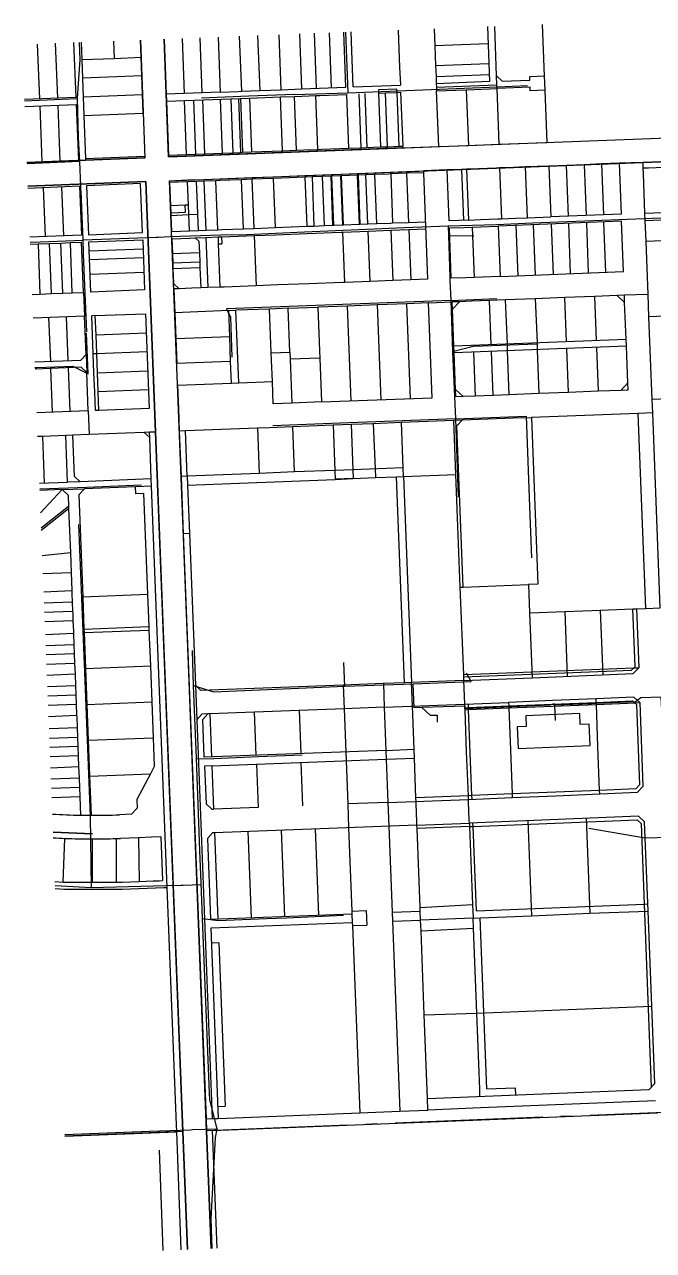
# Model space of a CAD drawing. Extents: x 686362 to 705426, y 5834844 to 5858570.
# Drawn here: x 686520 to 687052, y 5834844 to 5835883 of the extents above; entities that cross this region are included whole.
import ezdxf

# ---------------------------------------------------------------- set-up
doc = ezdxf.new("R2010")
doc.units = 0
doc.header["$LTSCALE"] = 5
doc.linetypes.add('foc-QUARTERLINE', pattern=[33, 25, -3, 2, -3])
for name, color, linetype in [('AS-POWER', 104, 'foc-POWER'), ('F-RW', 190, 'Continuous'), ('L-QSEC', 8, 'foc-QUARTERLINE'), ('L-SEC', 7, 'Continuous'), ('L-TITLEDB', 4, 'Continuous')]:
    doc.layers.add(name, color=color, linetype=linetype)
doc.styles.add('foc-LtypeFont', font='ARIALN.TTF', dxfattribs={"height": 7.35})
doc.linetypes.add('foc-POWER', pattern='A,6,-1,["P",foc-LtypeFont,S=0.2,R=0,X=-0.625,Y=-0.75],-1.24,4', length=12.24)

msp = doc.modelspace()

# ---------------------------------------------------------------- linework, layer by layer
at = {"layer": 'AS-POWER', "flags": 128}
for points in [[(686791.573, 5835876.982), (686793.532, 5835825.646)], [(686564.516, 5835821.092), (686566.738, 5835853.719), (686566.19, 5835868.27)], [(686920.392, 5835830.558), (686945.715, 5835831.779)], [(686532.346, 5835819.186), (686564.492, 5835820.728)], [(686565.424, 5835787.596), (686564.516, 5835821.092)], [(686709.607, 5835822.541), (686669.413, 5835821.033)], [(686748.37, 5835823.995), (686709.607, 5835822.541)], [(686748.37, 5835823.995), (686793.397, 5835825.64)], [(686793.397, 5835825.64), (686835.722, 5835827.271)], [(686835.722, 5835827.271), (686920.392, 5835830.558)], [(686519.619, 5835818.607), (686532.346, 5835819.186)], [(686566.464, 5835767.145), (686565.424, 5835787.596)], [(686566.464, 5835767.145), (686521.688, 5835765.375)], [(686567.256, 5835746.471), (686566.464, 5835767.145)], [(686569.255, 5835700.673), (686567.43, 5835742.024), (686567.404, 5835742.626), (686567.256, 5835746.471)], [(686994.372, 5835716.574), (686979.294, 5835716)], [(687044.836, 5835718.711), (686994.372, 5835716.574)], [(687079.34, 5835719.946), (687044.836, 5835718.711)], [(686732.07, 5835706.306), (686708.051, 5835705.234)], [(686756.866, 5835707.443), (686732.07, 5835706.306)], [(686809.361, 5835709.641), (686756.866, 5835707.443)], [(686841.389, 5835711.009), (686809.361, 5835709.641)], [(686878.529, 5835712.376), (686841.389, 5835711.009)], [(686919.486, 5835713.701), (686878.529, 5835712.376)], [(686878.529, 5835712.376), (686878.722, 5835704.638)], [(686949.843, 5835714.879), (686919.486, 5835713.701)], [(686979.294, 5835716), (686949.843, 5835714.879)], [(686532.805, 5835698.895), (686524.285, 5835698.577)], [(686569.268, 5835700.381), (686532.805, 5835698.895)], [(686615.649, 5835702.31), (686569.255, 5835700.673)], [(686569.6, 5835688.431), (686569.525, 5835690.394), (686569.268, 5835700.381)], [(686685.962, 5835704.776), (686643.09, 5835703.296), (686632.857, 5835702.928), (686631.133, 5835702.866), (686615.649, 5835702.31)], [(686708.051, 5835705.234), (686685.962, 5835704.776)], [(686878.722, 5835704.638), (686879.838, 5835669.389), (686879.994, 5835666.399)], [(686878.722, 5835704.638), (686900.178, 5835704.258)], [(686570.936, 5835655.234), (686569.848, 5835682.009), (686569.6, 5835688.431)], [(686879.994, 5835666.399), (686880.864, 5835649.73)], [(686572.255, 5835622.783), (686570.936, 5835655.234)], [(686766.332, 5835645.078), (686690.813, 5835642.281), (686694.008, 5835635.359), (686695.345, 5835601.247)], [(686842.004, 5835647.881), (686766.332, 5835645.078)], [(686880.801, 5835649.521), (686842.004, 5835647.881)], [(686880.801, 5835649.521), (686919.803, 5835651.026)], [(686880.801, 5835649.521), (686882.266, 5835605.903)], [(686530.008, 5835592.651), (686560.356, 5835593.851), (686573.504, 5835587.146), (686572.152, 5835621.62)], [(686899.858, 5835610.746), (686953.759, 5835612.801)], [(686882.257, 5835606.126), (686899.643, 5835610.738), (686899.858, 5835610.746)], [(686882.266, 5835605.903), (686884.709, 5835549.214)], [(686528.404, 5835592.588), (686530.008, 5835592.651)], [(686884.716, 5835549.058), (686944.68, 5835551.289), (686947.461, 5835474.685)], [(686779.76, 5835545.1), (686729.995, 5835543.3)], [(686884.716, 5835549.058), (686779.76, 5835545.1)], [(686884.709, 5835549.214), (686887.036, 5835482.928)], [(686532.401, 5835489.737), (686572.312, 5835491.265)], [(686572.312, 5835491.265), (686618.61, 5835493.017)], [(686947.461, 5835474.685), (686949.156, 5835431.23)], [(686565.315, 5835459.548), (686569.98, 5835341.451)], [(686662.716, 5835322.983), (686661.8, 5835352.607)], [(686790.933, 5835322.393), (686790.199, 5835342.397)], [(686569.98, 5835341.451), (686575.09, 5835212.095)], [(686898.014, 5835326.288), (686894.121, 5835333.468)], [(686662.716, 5835322.983), (686679.77, 5835317.761), (686790.933, 5835322.393)], [(686665.282, 5835261.3), (686662.716, 5835322.983)], [(686790.957, 5835322.466), (686848.744, 5835324.436)], [(686848.744, 5835324.436), (686898.014, 5835326.288)], [(686856.174, 5835304.326), (686849.695, 5835304.177), (686848.744, 5835324.436)], [(687061.621, 5835290.521), (687060.079, 5835292.431), (687058.92, 5835313.142), (687041.805, 5835312.457), (687037.365, 5835309.098), (687004.001, 5835307.792)], [(686966.868, 5835307.207), (686964.967, 5835306.258), (686893.108, 5835303.282), (686893.035, 5835305.611), (686856.174, 5835304.326)], [(686856.174, 5835304.326), (686863.322, 5835297.796), (686869.14, 5835297.946), (686869.31, 5835291.83)], [(687004.001, 5835307.792), (687002.456, 5835307.683), (686968.696, 5835306.406), (686966.868, 5835307.207)], [(686966.868, 5835307.207), (686968.791, 5835307.75)], [(687004.001, 5835307.792), (687000.093, 5835307.542), (686968.679, 5835306.31), (686969.165, 5835293.305)], [(686669.233, 5835155.805), (686668.152, 5835183.144), (686665.282, 5835261.3)], [(686665.306, 5835260.743), (686679.946, 5835261.163)], [(686679.946, 5835261.163), (686717.72, 5835262.728)], [(686717.72, 5835262.728), (686754.763, 5835264.082)], [(686575.09, 5835212.095), (686575.1, 5835211.86), (686575.986, 5835151.568)], [(686543.716, 5835198.616), (686577.111, 5835197.108)], [(686577.111, 5835197.108), (686543.716, 5835198.616)], [(687065.762, 5835194.212), (687045.354, 5835193.555), (686997.761, 5835201.791)], [(686670.439, 5835125.556), (686669.233, 5835155.805)], [(686575.986, 5835151.568), (686545.486, 5835153.084)], [(686669.305, 5835154.005), (686653.917, 5835153.53), (686652.193, 5835153.477), (686639.304, 5835153.081), (686575.986, 5835151.568)], [(686670.439, 5835125.556), (686683.6, 5835123.846)], [(686676.381, 5834977.397), (686670.439, 5835125.556)], [(686683.6, 5835123.846), (686724.463, 5835125.5)], [(686724.463, 5835125.5), (686741.633, 5835125.994), (686789.907, 5835128.173)], [(686682.812, 5834947.243), (686676.615, 5834971.581), (686676.381, 5834977.397)], [(686553.677, 5834942.329), (686625.511, 5834944.998)], [(686625.511, 5834944.998), (686660.132, 5834946.354), (686661.856, 5834946.42), (686682.812, 5834947.243)], [(686677.825, 5834870.828), (686681.24, 5834939.791), (686682.812, 5834947.243)], [(686678.683, 5834845.632), (686677.825, 5834870.828)]]:
    msp.add_lwpolyline(points, dxfattribs=at)
at = {"layer": 'F-RW', "flags": 128}
for points in [[(686683.731, 5835697.34), (686686.728, 5835697.458)], [(686686.495, 5835703.443), (686686.728, 5835697.458)], [(687045.971, 5835388.355), (687039.612, 5835553.618)], [(686841.393, 5835325.361), (686834.625, 5835500.015)], [(686840.621, 5835500.247), (686847.389, 5835325.592)], [(687036.914, 5835339.219), (687035.049, 5835387.898)], [(686569.886, 5835370.856), (686625.139, 5835373)], [(686891.655, 5835332.317), (687035.736, 5835337.949)], [(686891.733, 5835330.312), (687033.813, 5835335.9)], [(687033.813, 5835335.9), (687035.736, 5835337.949)], [(687035.736, 5835337.949), (687036.914, 5835339.219)], [(687035.736, 5835337.949), (687039.961, 5835338.109)], [(686892.738, 5835304.197), (686895.736, 5835304.311)], [(686895.814, 5835302.319), (686892.817, 5835302.2)], [(686895.736, 5835304.311), (686895.62, 5835307.317)], [(686895.736, 5835304.311), (686929.841, 5835305.699)], [(686895.814, 5835302.319), (686895.736, 5835304.311)], [(686929.916, 5835303.696), (686895.814, 5835302.319)], [(686898.617, 5835229.597), (686895.814, 5835302.319)], [(686929.841, 5835305.699), (687003.988, 5835308.717)], [(687004.066, 5835306.691), (686929.916, 5835303.696)], [(687003.988, 5835308.717), (687034.794, 5835309.971)], [(687036.873, 5835308.016), (687004.066, 5835306.691)], [(687034.794, 5835309.971), (687036.873, 5835308.016)], [(687041.114, 5835308.198), (687036.873, 5835308.016)], [(687036.873, 5835308.016), (687038.165, 5835306.836)], [(687038.165, 5835306.836), (687040.723, 5835238.738)], [(686825.798, 5835268.016), (686849.568, 5835268.925)], [(686826.104, 5835260.414), (686849.876, 5835261.325)], [(687040.723, 5835238.738), (687037.605, 5835235.369)], [(686895.621, 5835229.467), (686851.176, 5835227.767)], [(686898.617, 5835229.597), (686895.621, 5835229.467)], [(686932.664, 5835231.01), (686898.617, 5835229.597)], [(686898.731, 5835226.594), (686898.617, 5835229.597)], [(687006.784, 5835234.089), (686932.664, 5835231.01)], [(687037.605, 5835235.369), (687006.784, 5835234.089)], [(686899.625, 5835203.48), (687038.638, 5835209.226)], [(687038.638, 5835209.226), (687041.996, 5835206.126)], [(686896.63, 5835203.356), (686852.174, 5835201.659)], [(686896.63, 5835203.356), (686899.625, 5835203.48)], [(686899.625, 5835203.48), (686899.508, 5835206.504)], [(686902.393, 5835131.863), (686899.625, 5835203.48)], [(687041.996, 5835206.126), (687044.63, 5835137.673)], [(686854.758, 5835134.869), (686899.185, 5835137.246)], [(686902.393, 5835131.863), (687044.63, 5835137.673)], [(687044.63, 5835137.673), (687047.629, 5835137.791)], [(687044.63, 5835137.673), (687050.631, 5834982.552)], [(686831.113, 5835130.755), (686854.882, 5835131.661)], [(686899.957, 5835117.261), (686899.63, 5835125.746)], [(686911.225, 5834980.977), (686905.622, 5835125.993)], [(686831.408, 5835123.139), (686855.177, 5835124.047)], [(686855.532, 5835114.884), (686899.957, 5835117.261)], [(686902.739, 5835045.288), (686899.957, 5835117.261)], [(686905.234, 5834980.737), (686902.739, 5835045.288)], [(686905.466, 5834974.743), (686905.234, 5834980.737)], [(686911.225, 5834980.977), (686935.197, 5834981.918)], [(686935.197, 5834981.918), (686935.434, 5834975.923)]]:
    msp.add_lwpolyline(points, dxfattribs=at)
at = {"layer": 'L-QSEC', "flags": 128}
for points in [[(688277.567, 5835009.431), (686673.758, 5834945.514)], [(686653.66, 5834944.71), (686553.728, 5834941.008)]]:
    msp.add_lwpolyline(points, dxfattribs=at)
at = {"layer": 'L-SEC', "flags": 128}
for points in [[(686617.775, 5835870.264), (686621.573, 5835770.334)], [(686641.672, 5835771.111), (686637.874, 5835871.041)], [(686641.672, 5835771.111), (687042.598, 5835786.607), (687042.598, 5835786.607), (687443.526, 5835802.102)], [(686642.436, 5835751.011), (687043.373, 5835766.507), (687444.309, 5835782.003)], [(686621.573, 5835770.334), (686521.648, 5835766.425)], [(686522.429, 5835746.326), (686622.336, 5835750.234)], [(686622.336, 5835750.234), (686637.999, 5835347.472), (686653.66, 5834944.71)], [(686673.758, 5834945.514), (686658.097, 5835348.263), (686642.436, 5835751.011)], [(686653.66, 5834944.71), (686657.528, 5834844.786)], [(686677.626, 5834845.59), (686673.758, 5834945.514)]]:
    msp.add_lwpolyline(points, dxfattribs=at)
at = {"layer": 'L-TITLEDB', "flags": 128}
for points in [[(686958.169, 5835883.421), (686959.835, 5835839.831)], [(686683.558, 5835872.807), (686685.33, 5835826.162)], [(686703.606, 5835826.87), (686701.839, 5835873.513)], [(686717.072, 5835874.102), (686718.836, 5835827.458)], [(686737.113, 5835828.165), (686735.352, 5835874.809)], [(686752.606, 5835875.475), (686754.376, 5835828.832)], [(686754.376, 5835828.832), (686791.931, 5835830.284), (686790.158, 5835876.927)], [(686766.955, 5835829.319), (686765.184, 5835875.962)], [(686777.671, 5835876.444), (686779.445, 5835829.802)], [(686796.865, 5835860.969), (686796.25, 5835877.162)], [(686836.194, 5835878.706), (686836.819, 5835862.513)], [(686866.648, 5835879.883), (686867.214, 5835865.212)], [(686911.889, 5835881.632), (686913.669, 5835834.993), (686868.448, 5835833.243)], [(686919.586, 5835839.796), (686917.98, 5835881.868)], [(686519.564, 5835820.043), (686563.214, 5835821.748), (686561.452, 5835868.087)], [(686530.399, 5835866.887), (686532.164, 5835820.537)], [(686547.688, 5835821.143), (686545.925, 5835867.487)], [(686567.541, 5835868.322), (686568.1, 5835853.659)], [(686595.007, 5835869.384), (686595.597, 5835854.731)], [(686618.331, 5835855.617), (686617.773, 5835870.264)], [(686637.874, 5835871.041), (686639.645, 5835824.397)], [(686653.102, 5835871.629), (686654.875, 5835824.985)], [(686670.104, 5835825.574), (686668.33, 5835872.218)], [(686836.819, 5835862.513), (686837.407, 5835847.289)], [(686912.45, 5835866.968), (686867.214, 5835865.212)], [(686867.214, 5835865.212), (686867.861, 5835848.467)], [(686568.1, 5835853.659), (686595.597, 5835854.731)], [(686568.1, 5835853.659), (686569.91, 5835806.058)], [(686595.597, 5835854.731), (686618.331, 5835855.617)], [(686618.932, 5835839.782), (686618.331, 5835855.617)], [(686797.444, 5835845.744), (686796.865, 5835860.969)], [(686798.021, 5835830.519), (686797.444, 5835845.744)], [(686837.407, 5835847.289), (686837.994, 5835832.065)], [(686913.088, 5835850.219), (686867.861, 5835848.467)], [(686867.861, 5835848.467), (686868.213, 5835839.332)], [(686618.932, 5835839.782), (686568.702, 5835837.823)], [(686619.534, 5835823.947), (686618.932, 5835839.782)], [(686798.021, 5835830.519), (686837.994, 5835832.065)], [(686868.213, 5835839.332), (686913.437, 5835841.083)], [(686868.213, 5835839.332), (686868.448, 5835833.243)], [(686868.448, 5835833.243), (686868.565, 5835830.196)], [(686868.565, 5835830.196), (686919.876, 5835832.183)], [(686919.586, 5835839.796), (686924.328, 5835835.406), (686947.771, 5835836.314), (686947.654, 5835839.359), (686959.835, 5835839.831)], [(686919.876, 5835832.183), (686919.586, 5835839.796)], [(686919.993, 5835829.138), (686919.876, 5835832.183)], [(686959.835, 5835839.831), (686960.301, 5835827.648)], [(686569.304, 5835821.986), (686619.534, 5835823.947)], [(686620.139, 5835808.02), (686619.534, 5835823.947)], [(686685.33, 5835826.162), (686639.645, 5835824.397)], [(686639.645, 5835824.397), (686639.877, 5835818.305)], [(686639.877, 5835818.305), (686710.123, 5835821.022)], [(686685.33, 5835826.162), (686700.56, 5835826.752)], [(686700.56, 5835826.752), (686703.606, 5835826.87)], [(686700.788, 5835820.66), (686702.522, 5835774.988)], [(686702.511, 5835820.727), (686704.245, 5835775.055)], [(686703.606, 5835826.87), (686718.836, 5835827.458)], [(686710.123, 5835821.022), (686736.41, 5835822.037)], [(686710.123, 5835821.022), (686711.868, 5835775.349)], [(686718.836, 5835827.458), (686737.113, 5835828.165)], [(686736.41, 5835822.037), (686748.19, 5835822.492)], [(686738.159, 5835776.366), (686736.41, 5835822.037)], [(686737.113, 5835828.165), (686754.376, 5835828.832)], [(686748.19, 5835822.492), (686754.6, 5835822.739)], [(686749.937, 5835776.821), (686748.19, 5835822.492)], [(686754.6, 5835822.739), (686766.456, 5835823.2)], [(686766.456, 5835823.2), (686769.828, 5835823.329)], [(686768.197, 5835777.526), (686766.456, 5835823.2)], [(686769.828, 5835823.329), (686792.67, 5835824.213)], [(686794.4, 5835778.536), (686792.67, 5835824.213)], [(686802.721, 5835824.601), (686804.458, 5835778.929)], [(686807.898, 5835824.801), (686809.636, 5835779.131)], [(686819.687, 5835828.308), (686834.761, 5835828.89)], [(686819.804, 5835825.262), (686819.687, 5835828.308)], [(686819.804, 5835825.262), (686825.438, 5835825.48)], [(686821.566, 5835779.588), (686819.804, 5835825.262)], [(686825.438, 5835825.48), (686834.879, 5835825.845)], [(686827.2, 5835779.806), (686825.438, 5835825.48)], [(686834.761, 5835828.89), (686834.879, 5835825.845)], [(686834.879, 5835825.845), (686838.229, 5835825.974), (686839.991, 5835780.301)], [(686834.879, 5835825.845), (686836.641, 5835780.171)], [(686868.565, 5835830.196), (686868.683, 5835827.151)], [(686868.683, 5835827.151), (686893.807, 5835828.124)], [(686870.503, 5835779.955), (686868.683, 5835827.151)], [(686893.807, 5835828.124), (686919.993, 5835829.138)], [(686893.807, 5835828.124), (686895.636, 5835780.929)], [(686960.301, 5835827.648), (686948.125, 5835827.178), (686948.007, 5835830.223), (686919.993, 5835829.138)], [(686921.795, 5835781.939), (686919.993, 5835829.138)], [(686960.301, 5835827.648), (686961.988, 5835783.49)], [(686519.8, 5835813.953), (686563.445, 5835815.657), (686565.253, 5835768.132)], [(686532.396, 5835814.446), (686534.205, 5835766.917)], [(686549.731, 5835767.524), (686547.92, 5835815.052)], [(686639.877, 5835818.305), (686641.613, 5835772.635)], [(686656.841, 5835773.223), (686655.106, 5835818.894)], [(686662.719, 5835819.188), (686664.454, 5835773.518)], [(686670.333, 5835819.483), (686672.067, 5835773.812)], [(686687.294, 5835774.4), (686685.561, 5835820.071)], [(686696.43, 5835774.753), (686694.697, 5835820.425)], [(686620.139, 5835808.02), (686569.91, 5835806.058)], [(686569.91, 5835806.058), (686571.285, 5835769.893)], [(686804.458, 5835778.929), (686809.636, 5835779.131)], [(686809.636, 5835779.131), (686821.566, 5835779.588)], [(686821.566, 5835779.588), (686827.2, 5835779.806)], [(686827.2, 5835779.806), (686836.641, 5835780.171)], [(686836.641, 5835780.171), (686839.991, 5835780.301)], [(686840.05, 5835778.778), (686839.991, 5835780.301)], [(686840.05, 5835778.778), (686870.503, 5835779.955)], [(686870.503, 5835779.955), (686895.636, 5835780.929)], [(686895.636, 5835780.929), (686921.795, 5835781.939)], [(686921.795, 5835781.939), (686961.988, 5835783.49)], [(687444.309, 5835782.004), (687043.623, 5835766.517)], [(686571.285, 5835769.893), (686621.513, 5835771.859)], [(686571.285, 5835769.893), (686571.343, 5835768.371)], [(686571.343, 5835768.371), (686621.571, 5835770.336)], [(686621.571, 5835770.336), (686621.513, 5835771.859)], [(686641.613, 5835772.635), (686656.841, 5835773.223)], [(686641.613, 5835772.635), (686641.671, 5835771.112)], [(686840.05, 5835778.778), (686641.671, 5835771.112)], [(686656.841, 5835773.223), (686664.454, 5835773.518)], [(686664.454, 5835773.518), (686672.067, 5835773.812)], [(686672.067, 5835773.812), (686687.294, 5835774.4)], [(686687.294, 5835774.4), (686696.43, 5835774.753)], [(686696.43, 5835774.753), (686702.522, 5835774.988)], [(686702.522, 5835774.988), (686704.245, 5835775.055)], [(686704.245, 5835775.055), (686711.868, 5835775.349)], [(686711.868, 5835775.349), (686738.159, 5835776.366)], [(686738.159, 5835776.366), (686749.937, 5835776.821)], [(686749.937, 5835776.821), (686756.335, 5835777.068)], [(686756.335, 5835777.068), (686768.197, 5835777.526)], [(686768.197, 5835777.526), (686771.563, 5835777.656)], [(686771.563, 5835777.656), (686794.4, 5835778.536)], [(686794.4, 5835778.536), (686804.458, 5835778.929)], [(686521.647, 5835766.426), (686534.205, 5835766.917)], [(686534.205, 5835766.917), (686549.731, 5835767.524)], [(686549.731, 5835767.524), (686565.253, 5835768.132)], [(686565.253, 5835768.132), (686571.343, 5835768.371)], [(686787.467, 5835756.616), (686843.197, 5835758.769)], [(686843.197, 5835758.769), (686857.515, 5835759.322)], [(686877.614, 5835760.1), (686857.515, 5835759.322)], [(686857.515, 5835759.322), (686857.574, 5835757.8)], [(686889.805, 5835760.567), (686877.614, 5835760.1)], [(686895.727, 5835717.642), (686879.281, 5835717.006), (686877.614, 5835760.1)], [(686894.066, 5835760.732), (686889.805, 5835760.567)], [(686889.805, 5835760.567), (686891.467, 5835717.477)], [(686904.133, 5835761.129), (686894.066, 5835760.732)], [(686894.066, 5835760.732), (686895.727, 5835717.642)], [(686919.061, 5835761.705), (686904.133, 5835761.129)], [(686922.072, 5835761.82), (686919.061, 5835761.705)], [(686933.988, 5835762.282), (686922.072, 5835761.82)], [(686922.072, 5835761.82), (686923.833, 5835718.722)], [(686944.04, 5835762.669), (686933.988, 5835762.282)], [(686963.836, 5835763.431), (686944.04, 5835762.669)], [(686945.703, 5835719.579), (686944.04, 5835762.669)], [(686978.764, 5835764.007), (686963.836, 5835763.431)], [(686963.836, 5835763.431), (686965.494, 5835720.337)], [(687023.523, 5835765.742), (687025.173, 5835722.642), (686965.494, 5835720.337)], [(686993.692, 5835764.585), (686978.764, 5835764.007)], [(686980.421, 5835720.913), (686978.764, 5835764.007)], [(687008.627, 5835765.167), (686993.692, 5835764.585)], [(686993.692, 5835764.585), (686995.349, 5835721.49)], [(687023.523, 5835765.742), (687008.627, 5835765.167)], [(687010.276, 5835722.067), (687008.627, 5835765.167)], [(687043.623, 5835766.517), (687023.523, 5835765.742)], [(687043.816, 5835761.491), (687043.623, 5835766.517)], [(687048.386, 5835761.668), (687043.816, 5835761.491)], [(687043.992, 5835756.926), (687043.816, 5835761.491)], [(687081.279, 5835762.937), (687048.386, 5835761.668)], [(686622.336, 5835750.235), (686522.429, 5835746.326)], [(686630.607, 5835537.922), (686622.336, 5835750.235)], [(686642.435, 5835751.01), (686657.669, 5835751.6)], [(686642.494, 5835749.488), (686642.435, 5835751.01)], [(686657.728, 5835750.078), (686642.494, 5835749.488)], [(686642.494, 5835749.488), (686643.252, 5835730.031)], [(686657.669, 5835751.6), (686671.377, 5835752.129)], [(686665.341, 5835750.372), (686657.728, 5835750.078)], [(686658.484, 5835730.618), (686657.728, 5835750.078)], [(686671.436, 5835750.607), (686665.341, 5835750.372)], [(686666.097, 5835730.912), (686665.341, 5835750.372)], [(686671.377, 5835752.129), (686712.201, 5835753.706)], [(686681.642, 5835751.001), (686671.436, 5835750.607)], [(686671.436, 5835750.607), (686673.054, 5835709.025)], [(686685.156, 5835751.137), (686681.642, 5835751.001)], [(686683.26, 5835709.418), (686681.642, 5835751.001)], [(686703.426, 5835751.843), (686685.156, 5835751.137)], [(686712.26, 5835752.185), (686703.426, 5835751.843)], [(686705.038, 5835710.26), (686703.426, 5835751.843)], [(686712.201, 5835753.706), (686730.48, 5835754.413)], [(686730.539, 5835752.891), (686712.26, 5835752.185)], [(686712.26, 5835752.185), (686713.874, 5835710.601)], [(686730.48, 5835754.413), (686756.983, 5835755.437)], [(686757.043, 5835753.915), (686730.539, 5835752.891)], [(686732.152, 5835711.306), (686730.539, 5835752.891)], [(686756.983, 5835755.437), (686787.467, 5835756.616)], [(686763.134, 5835754.151), (686757.043, 5835753.915)], [(686757.043, 5835753.915), (686758.655, 5835712.331)], [(686772.146, 5835754.499), (686763.134, 5835754.151)], [(686763.134, 5835754.151), (686764.745, 5835712.566)], [(686779.303, 5835754.775), (686772.146, 5835754.499)], [(686773.757, 5835712.914), (686772.146, 5835754.499)], [(686779.912, 5835754.799), (686779.303, 5835754.775)], [(686780.914, 5835713.191), (686779.303, 5835754.775)], [(686787.526, 5835755.093), (686779.912, 5835754.799)], [(686781.523, 5835713.215), (686779.912, 5835754.799)], [(686788.135, 5835755.117), (686787.526, 5835755.093)], [(686789.134, 5835713.509), (686787.526, 5835755.093)], [(686801.534, 5835755.633), (686788.135, 5835755.117)], [(686789.743, 5835713.533), (686788.135, 5835755.117)], [(686802.143, 5835755.657), (686801.534, 5835755.633)], [(686801.534, 5835755.633), (686803.142, 5835714.049)], [(686808.839, 5835755.916), (686802.143, 5835755.657)], [(686802.143, 5835755.657), (686803.751, 5835714.073)], [(686816.458, 5835756.211), (686808.839, 5835755.916)], [(686810.454, 5835714.332), (686808.839, 5835755.916)], [(686828.023, 5835756.657), (686816.458, 5835756.211)], [(686818.073, 5835714.626), (686816.458, 5835756.211)], [(686829.857, 5835756.728), (686828.023, 5835756.657)], [(686843.256, 5835757.247), (686829.857, 5835756.728)], [(686829.857, 5835756.728), (686831.469, 5835715.144)], [(686857.574, 5835757.8), (686843.256, 5835757.247)], [(686843.256, 5835757.247), (686844.864, 5835715.662)], [(686857.574, 5835757.8), (686861.071, 5835667.503), (686846.754, 5835666.949)], [(687045.282, 5835723.441), (687043.992, 5835756.926)], [(686522.488, 5835744.803), (686566.092, 5835746.509), (686567.712, 5835704.932), (686524.104, 5835703.22)], [(686537.282, 5835703.737), (686535.658, 5835745.318)], [(686550.875, 5835745.913), (686552.497, 5835704.334)], [(686643.252, 5835730.031), (686655.744, 5835730.513)], [(686643.252, 5835730.031), (686643.493, 5835723.843)], [(686643.493, 5835723.843), (686655.984, 5835724.326), (686655.744, 5835730.513), (686658.484, 5835730.618)], [(686658.812, 5835722.208), (686658.484, 5835730.618)], [(686666.425, 5835722.504), (686666.097, 5835730.912)], [(686643.493, 5835723.843), (686643.58, 5835721.62)], [(686643.58, 5835721.62), (686658.812, 5835722.208)], [(686643.58, 5835721.62), (686644.114, 5835707.906)], [(686658.812, 5835722.208), (686666.425, 5835722.504)], [(686659.346, 5835708.494), (686658.812, 5835722.208)], [(686666.959, 5835708.789), (686666.425, 5835722.504)], [(686895.727, 5835717.642), (686905.784, 5835718.03)], [(686905.784, 5835718.03), (686920.712, 5835718.607)], [(686920.712, 5835718.607), (686923.833, 5835718.722)], [(686923.833, 5835718.722), (686935.636, 5835719.177)], [(686935.636, 5835719.177), (686945.703, 5835719.579)], [(686945.703, 5835719.579), (686965.494, 5835720.337)], [(687045.282, 5835723.441), (687105.582, 5835725.765)], [(687045.516, 5835717.351), (687045.282, 5835723.441)], [(687045.516, 5835717.351), (687105.815, 5835719.674)], [(687046.188, 5835699.516), (687045.516, 5835717.351)], [(686644.114, 5835707.906), (686659.346, 5835708.494)], [(686644.352, 5835701.815), (686644.114, 5835707.906)], [(686659.346, 5835708.494), (686666.959, 5835708.789)], [(686666.959, 5835708.789), (686673.054, 5835709.025)], [(686673.054, 5835709.025), (686683.26, 5835709.418)], [(686683.26, 5835709.418), (686686.768, 5835709.554)], [(686686.768, 5835709.554), (686705.038, 5835710.26)], [(686705.038, 5835710.26), (686713.874, 5835710.601)], [(686713.874, 5835710.601), (686732.152, 5835711.306)], [(686732.152, 5835711.306), (686758.655, 5835712.331)], [(686732.389, 5835705.217), (686758.894, 5835706.24)], [(686758.655, 5835712.331), (686764.745, 5835712.566)], [(686758.894, 5835706.24), (686787.845, 5835707.359)], [(686764.745, 5835712.566), (686773.757, 5835712.914)], [(686773.757, 5835712.914), (686780.914, 5835713.191)], [(686780.914, 5835713.191), (686781.523, 5835713.215)], [(686781.523, 5835713.215), (686789.134, 5835713.509)], [(686787.845, 5835707.359), (686789.368, 5835707.417)], [(686789.134, 5835713.509), (686789.743, 5835713.533)], [(686789.368, 5835707.417), (686810.683, 5835708.242)], [(686791.027, 5835664.797), (686789.368, 5835707.417)], [(686789.743, 5835713.533), (686803.142, 5835714.049)], [(686803.142, 5835714.049), (686803.751, 5835714.073)], [(686803.751, 5835714.073), (686810.454, 5835714.332)], [(686810.454, 5835714.332), (686818.073, 5835714.626)], [(686810.683, 5835708.242), (686829.872, 5835708.982)], [(686812.34, 5835665.621), (686810.683, 5835708.242)], [(686818.073, 5835714.626), (686829.637, 5835715.072)], [(686829.637, 5835715.072), (686831.469, 5835715.144)], [(686829.872, 5835708.982), (686845.1, 5835709.57)], [(686829.872, 5835708.982), (686831.523, 5835666.362)], [(686831.469, 5835715.144), (686844.864, 5835715.662)], [(686844.864, 5835715.662), (686859.183, 5835716.214)], [(686845.1, 5835709.57), (686859.418, 5835710.124)], [(686845.1, 5835709.57), (686846.754, 5835666.949)], [(686859.183, 5835716.214), (686859.418, 5835710.124)], [(686879.517, 5835710.915), (686891.702, 5835711.386)], [(686881.166, 5835668.279), (686879.517, 5835710.915)], [(686891.702, 5835711.386), (686898.875, 5835711.663)], [(686898.875, 5835711.663), (686906.02, 5835711.939)], [(686898.875, 5835711.663), (686900.518, 5835669.027)], [(686906.02, 5835711.939), (686920.948, 5835712.516)], [(686922.596, 5835669.879), (687027.046, 5835673.913), (687025.407, 5835716.551), (686920.948, 5835712.516)], [(686920.948, 5835712.516), (686922.596, 5835669.879)], [(686935.871, 5835713.087), (686937.522, 5835670.455)], [(686952.447, 5835671.032), (686950.802, 5835713.67)], [(686965.729, 5835714.246), (686967.372, 5835671.609)], [(686982.3, 5835672.185), (686980.656, 5835714.822)], [(686995.583, 5835715.399), (686997.225, 5835672.761)], [(687012.151, 5835673.337), (687010.511, 5835715.976)], [(686524.341, 5835697.129), (686531.281, 5835697.401)], [(686531.281, 5835697.401), (686540.833, 5835697.776)], [(686532.942, 5835654.884), (686531.281, 5835697.401)], [(686540.833, 5835697.776), (686550.384, 5835698.151)], [(686542.492, 5835655.257), (686540.833, 5835697.776)], [(686550.384, 5835698.151), (686558.398, 5835698.466)], [(686552.042, 5835655.631), (686550.384, 5835698.151)], [(686558.398, 5835698.466), (686567.949, 5835698.841)], [(686560.004, 5835655.941), (686558.398, 5835698.466)], [(686569.606, 5835656.318), (686567.949, 5835698.841)], [(686644.352, 5835701.815), (686659.583, 5835702.403)], [(686644.352, 5835701.815), (686644.856, 5835688.881)], [(686659.583, 5835702.403), (686664.154, 5835702.58)], [(686664.154, 5835702.58), (686673.291, 5835702.933)], [(686664.154, 5835702.58), (686667.319, 5835699.647)], [(686667.319, 5835699.647), (686667.704, 5835689.763)], [(686673.291, 5835702.933), (686683.498, 5835703.328)], [(686673.291, 5835702.933), (686674.95, 5835660.315)], [(686683.498, 5835703.328), (686686.495, 5835703.443)], [(686683.498, 5835703.328), (686683.731, 5835697.34)], [(686683.731, 5835697.34), (686685.157, 5835660.709)], [(686686.495, 5835703.443), (686687.004, 5835703.463)], [(686687.004, 5835703.463), (686714.111, 5835704.51)], [(686714.111, 5835704.51), (686732.389, 5835705.217)], [(686714.111, 5835704.51), (686715.769, 5835661.891)], [(687086.998, 5835701.095), (687046.188, 5835699.516)], [(687047.924, 5835654.589), (687046.188, 5835699.516)], [(686574.336, 5835691.467), (686619.98, 5835693.258)], [(686620.277, 5835685.645), (686574.633, 5835683.855)], [(686667.704, 5835689.763), (686644.856, 5835688.881)], [(686644.856, 5835688.881), (686645.145, 5835681.467)], [(686667.704, 5835689.763), (686667.992, 5835682.35)], [(686645.145, 5835681.467), (686667.992, 5835682.35)], [(686645.145, 5835681.467), (686645.333, 5835676.647)], [(686645.333, 5835676.647), (686668.18, 5835677.522)], [(686645.333, 5835676.647), (686645.834, 5835663.774)], [(686667.992, 5835682.35), (686668.18, 5835677.522)], [(686668.18, 5835677.522), (686668.859, 5835660.08)], [(686575.103, 5835671.782), (686620.747, 5835673.57)], [(686789.505, 5835664.739), (686760.547, 5835663.621)], [(686791.027, 5835664.797), (686789.505, 5835664.739)], [(686812.34, 5835665.621), (686791.027, 5835664.797)], [(686831.523, 5835666.362), (686812.34, 5835665.621)], [(686846.754, 5835666.949), (686831.523, 5835666.362)], [(686893.354, 5835668.75), (686881.166, 5835668.279)], [(686900.518, 5835669.027), (686893.354, 5835668.75)], [(686907.67, 5835669.303), (686900.518, 5835669.027)], [(686922.596, 5835669.879), (686907.67, 5835669.303)], [(686525.993, 5835654.612), (686532.942, 5835654.884)], [(686532.942, 5835654.884), (686542.492, 5835655.257)], [(686542.492, 5835655.257), (686552.042, 5835655.631)], [(686552.042, 5835655.631), (686560.004, 5835655.941)], [(686560.004, 5835655.941), (686569.606, 5835656.318)], [(686569.606, 5835656.318), (686570.389, 5835636.219)], [(686646.012, 5835659.198), (686645.834, 5835663.774)], [(686645.834, 5835663.774), (686650.582, 5835659.374)], [(686650.582, 5835659.374), (686646.012, 5835659.198)], [(686646.012, 5835659.198), (686646.795, 5835639.097)], [(686661.239, 5835659.785), (686650.582, 5835659.374)], [(686668.859, 5835660.08), (686661.239, 5835659.785)], [(686674.95, 5835660.315), (686668.859, 5835660.08)], [(686685.157, 5835660.709), (686674.95, 5835660.315)], [(686688.657, 5835660.844), (686685.157, 5835660.709)], [(686715.769, 5835661.891), (686688.657, 5835660.844)], [(686734.046, 5835662.597), (686715.769, 5835661.891)], [(686760.547, 5835663.621), (686734.046, 5835662.597)], [(687047.924, 5835654.589), (687027.819, 5835653.812)], [(687048.658, 5835635.573), (687047.924, 5835654.589)], [(686793.117, 5835644.748), (686767.983, 5835643.777)], [(686771.109, 5835563.381), (686864.955, 5835567.004), (686861.844, 5835647.403)], [(686818.25, 5835645.719), (686793.117, 5835644.748)], [(686796.237, 5835564.352), (686793.117, 5835644.748)], [(686843.383, 5835646.69), (686818.25, 5835645.719)], [(686818.25, 5835645.719), (686821.364, 5835565.323)], [(686861.844, 5835647.403), (686843.383, 5835646.69)], [(686846.497, 5835566.29), (686843.383, 5835646.69)], [(686861.844, 5835647.403), (686881.949, 5835648.178)], [(686888.041, 5835648.415), (686881.949, 5835648.178)], [(686882.184, 5835642.09), (686881.949, 5835648.178)], [(686888.041, 5835648.415), (686882.184, 5835642.09)], [(686898.276, 5835648.81), (686888.041, 5835648.415)], [(686913.502, 5835649.398), (686898.276, 5835648.81)], [(686927.21, 5835649.927), (686913.502, 5835649.398)], [(686914.944, 5835612.243), (686913.502, 5835649.398)], [(686952.34, 5835650.898), (686927.21, 5835649.927)], [(686928.65, 5835612.772), (686927.21, 5835649.927)], [(686977.469, 5835651.868), (686952.34, 5835650.898)], [(686952.34, 5835650.898), (686953.779, 5835613.743)], [(687002.598, 5835652.839), (686977.469, 5835651.868)], [(686978.907, 5835614.712), (686977.469, 5835651.868)], [(687021.727, 5835653.577), (687002.598, 5835652.839)], [(687002.598, 5835652.839), (687004.036, 5835615.683)], [(687027.819, 5835653.812), (687021.727, 5835653.577)], [(687021.727, 5835653.577), (687028.053, 5835647.725)], [(687028.053, 5835647.725), (687027.819, 5835653.812)], [(687029.255, 5835616.656), (687028.053, 5835647.725)], [(686570.389, 5835636.219), (686526.774, 5835634.512)], [(686539.985, 5835635.029), (686541.459, 5835597.875)], [(686556.647, 5835598.469), (686555.187, 5835635.623)], [(686571.659, 5835603.632), (686570.389, 5835636.219)], [(686579.501, 5835636.575), (686576.48, 5835636.457)], [(686577.109, 5835620.316), (686576.48, 5835636.457)], [(686579.501, 5835636.575), (686622.124, 5835638.243), (686625.256, 5835557.843), (686582.631, 5835556.174)], [(686580.129, 5835620.434), (686579.501, 5835636.575)], [(686692.527, 5835640.864), (686646.795, 5835639.097)], [(686646.795, 5835639.097), (686647.647, 5835617.239)], [(686692.527, 5835640.864), (686698.618, 5835641.099)], [(686693.38, 5835619.004), (686692.527, 5835640.864)], [(686727.197, 5835642.202), (686698.618, 5835641.099)], [(686701.017, 5835579.663), (686698.618, 5835641.099)], [(686742.85, 5835642.807), (686727.197, 5835642.202)], [(686728.649, 5835605.049), (686727.197, 5835642.202)], [(686742.85, 5835642.807), (686767.983, 5835643.777)], [(686744.3, 5835605.653), (686742.85, 5835642.807)], [(686767.983, 5835643.777), (686769.432, 5835606.623)], [(686883.387, 5835611.024), (686882.184, 5835642.09)], [(687089.452, 5835637.147), (687048.658, 5835635.573)], [(687051.352, 5835565.536), (687048.658, 5835635.573)], [(686577.738, 5835604.175), (686577.109, 5835620.316)], [(686580.129, 5835620.434), (686622.753, 5835622.102)], [(686580.758, 5835604.293), (686580.129, 5835620.434)], [(686647.647, 5835617.239), (686693.38, 5835619.004)], [(686647.647, 5835617.239), (686648.476, 5835595.946)], [(686694.212, 5835597.709), (686693.38, 5835619.004)], [(686883.387, 5835611.024), (687029.255, 5835616.656)], [(686928.886, 5835606.681), (686928.65, 5835612.772)], [(686953.779, 5835613.743), (686954.014, 5835607.652)], [(687029.491, 5835610.567), (687029.255, 5835616.656)], [(686528.219, 5835597.357), (686567.28, 5835598.885), (686571.659, 5835603.632)], [(686571.659, 5835603.632), (686572.252, 5835588.404)], [(686580.758, 5835604.293), (686577.738, 5835604.175)], [(686578.366, 5835588.034), (686577.738, 5835604.175)], [(686623.382, 5835605.961), (686580.758, 5835604.293)], [(686581.386, 5835588.151), (686580.758, 5835604.293)], [(686728.649, 5835605.049), (686744.3, 5835605.653)], [(686728.887, 5835598.958), (686728.649, 5835605.049)], [(686744.3, 5835605.653), (686744.538, 5835599.563)], [(686769.432, 5835606.623), (686769.669, 5835600.533)], [(686883.622, 5835604.933), (686883.387, 5835611.024)], [(687029.491, 5835610.567), (686883.622, 5835604.933)], [(686884.825, 5835573.867), (686883.622, 5835604.933)], [(686899.949, 5835605.565), (686901.379, 5835568.41)], [(686916.608, 5835568.997), (686915.178, 5835606.152)], [(686930.314, 5835569.526), (686928.886, 5835606.681)], [(686954.014, 5835607.652), (686955.447, 5835570.497)], [(686980.576, 5835571.468), (686979.141, 5835608.621)], [(687004.27, 5835609.592), (687005.702, 5835572.438)], [(687030.683, 5835579.497), (687029.491, 5835610.567)], [(686572.252, 5835588.404), (686567.512, 5835592.794), (686528.455, 5835591.267)], [(686558.318, 5835555.224), (686556.869, 5835592.378)], [(686694.212, 5835597.709), (686648.476, 5835595.946)], [(686694.925, 5835579.427), (686694.212, 5835597.709)], [(686729.597, 5835580.764), (686728.887, 5835598.958)], [(686769.669, 5835600.533), (686744.538, 5835599.563)], [(686744.538, 5835599.563), (686745.983, 5835562.412)], [(686769.669, 5835600.533), (686771.109, 5835563.381)], [(686541.664, 5835591.783), (686543.113, 5835554.629)], [(686573.522, 5835555.818), (686572.252, 5835588.404)], [(686578.995, 5835571.893), (686578.366, 5835588.034)], [(686581.386, 5835588.151), (686624.011, 5835589.82)], [(686582.014, 5835572.011), (686581.386, 5835588.151)], [(686579.612, 5835556.056), (686578.995, 5835571.893)], [(686624.639, 5835573.679), (686582.014, 5835572.011)], [(686582.631, 5835556.174), (686582.014, 5835572.011)], [(686649.189, 5835577.667), (686694.925, 5835579.427)], [(686649.189, 5835577.667), (686649.975, 5835557.486)], [(686694.925, 5835579.427), (686701.017, 5835579.663)], [(686701.017, 5835579.663), (686729.597, 5835580.764)], [(686730.334, 5835561.807), (686729.597, 5835580.764)], [(686884.825, 5835573.867), (686891.146, 5835568.014)], [(686885.054, 5835567.779), (686884.825, 5835573.867)], [(686980.576, 5835571.468), (686955.447, 5835570.497)], [(687005.702, 5835572.438), (686980.576, 5835571.468)], [(687024.824, 5835573.175), (687005.702, 5835572.438)], [(687024.824, 5835573.175), (687030.683, 5835579.497)], [(687030.92, 5835573.41), (687024.824, 5835573.175)], [(687030.92, 5835573.41), (687030.683, 5835579.497)], [(686745.983, 5835562.412), (686730.334, 5835561.807)], [(686771.109, 5835563.381), (686745.983, 5835562.412)], [(686891.146, 5835568.014), (686885.054, 5835567.779)], [(686901.379, 5835568.41), (686891.146, 5835568.014)], [(686916.608, 5835568.997), (686901.379, 5835568.41)], [(686930.314, 5835569.526), (686916.608, 5835568.997)], [(686955.447, 5835570.497), (686930.314, 5835569.526)], [(687092.16, 5835567.11), (687051.352, 5835565.536)], [(687051.793, 5835554.088), (687051.352, 5835565.536)], [(686573.522, 5835555.818), (686529.899, 5835554.111)], [(686573.522, 5835555.818), (686574.305, 5835535.718)], [(686582.631, 5835556.174), (686579.612, 5835556.056)], [(686649.975, 5835557.486), (686650.711, 5835538.603)], [(687039.612, 5835553.618), (686949.02, 5835550.119)], [(687051.793, 5835554.088), (687039.612, 5835553.618)], [(687058.152, 5835388.825), (687051.793, 5835554.088)], [(686716.84, 5835541.156), (686655.889, 5835538.803)], [(686727.01, 5835541.548), (686716.84, 5835541.156)], [(686716.84, 5835541.156), (686718.3, 5835502.86)], [(686746.822, 5835542.313), (686727.01, 5835541.548)], [(686780.951, 5835543.631), (686746.822, 5835542.313)], [(686748.307, 5835504.019), (686746.822, 5835542.313)], [(686796.251, 5835544.221), (686780.951, 5835543.631)], [(686780.951, 5835543.631), (686782.435, 5835505.336)], [(686815.08, 5835544.948), (686796.251, 5835544.221)], [(686796.251, 5835544.221), (686797.737, 5835505.927)], [(686838.854, 5835545.866), (686815.08, 5835544.948)], [(686815.08, 5835544.948), (686816.563, 5835506.654)], [(686883.339, 5835547.584), (686838.854, 5835545.866)], [(686840.337, 5835507.571), (686838.854, 5835545.866)], [(686890.355, 5835547.854), (686883.339, 5835547.584)], [(686885.103, 5835501.973), (686883.339, 5835547.584)], [(686885.952, 5835543.109), (686890.355, 5835547.854)], [(686891.238, 5835406.371), (686885.952, 5835543.109)], [(686941.024, 5835549.81), (686890.355, 5835547.854)], [(686941.024, 5835549.81), (686949.02, 5835550.119)], [(686949.02, 5835550.119), (686954.456, 5835408.813)], [(686534.755, 5835534.171), (686530.681, 5835534.012)], [(686554.53, 5835534.945), (686534.755, 5835534.171)], [(686534.755, 5835534.171), (686536.294, 5835494.58)], [(686560.62, 5835535.183), (686554.53, 5835534.945)], [(686556.071, 5835495.354), (686554.53, 5835534.945)], [(686574.305, 5835535.718), (686560.62, 5835535.183)], [(686561.983, 5835500.154), (686560.62, 5835535.183)], [(686620.867, 5835537.54), (686574.305, 5835535.718)], [(686625.43, 5835537.719), (686620.867, 5835537.54)], [(686620.867, 5835537.54), (686625.609, 5835533.151)], [(686630.607, 5835537.922), (686625.43, 5835537.719)], [(686625.609, 5835533.151), (686625.43, 5835537.719)], [(686626.973, 5835498.128), (686625.609, 5835533.151)], [(686653.66, 5834944.711), (686630.607, 5835537.922)], [(686655.889, 5835538.803), (686650.711, 5835538.603)], [(686650.711, 5835538.603), (686652.203, 5835500.308)], [(686657.38, 5835500.509), (686655.889, 5835538.803)], [(686561.983, 5835500.154), (686566.719, 5835495.77)], [(686657.38, 5835500.509), (686652.203, 5835500.308)], [(686652.203, 5835500.308), (686654.101, 5835451.607)], [(686718.3, 5835502.86), (686657.38, 5835500.509)], [(686657.38, 5835500.509), (686657.676, 5835492.894)], [(686748.307, 5835504.019), (686718.3, 5835502.86)], [(686782.435, 5835505.336), (686748.307, 5835504.019)], [(686797.737, 5835505.927), (686782.435, 5835505.336)], [(686782.435, 5835505.336), (686782.72, 5835498.012)], [(686798.021, 5835498.603), (686782.72, 5835498.012)], [(686782.731, 5835497.722), (686798.021, 5835498.603)], [(686840.337, 5835507.571), (686797.737, 5835505.927)], [(686797.737, 5835505.927), (686798.021, 5835498.603)], [(686798.021, 5835498.603), (686816.847, 5835499.329)], [(686816.563, 5835506.654), (686816.847, 5835499.329)], [(686816.847, 5835499.329), (686834.625, 5835500.015)], [(686834.625, 5835500.015), (686840.621, 5835500.247)], [(686840.621, 5835500.247), (686840.337, 5835507.571)], [(686840.621, 5835500.247), (686885.103, 5835501.973)], [(686888.803, 5835406.277), (686885.103, 5835501.973)], [(686532.219, 5835494.421), (686556.071, 5835495.354)], [(686551.314, 5835489.068), (686532.456, 5835488.329)], [(686533.196, 5835469.285), (686551.314, 5835489.068)], [(686551.314, 5835489.068), (686570.282, 5835489.809)], [(686551.314, 5835489.068), (686556.502, 5835484.269)], [(686566.719, 5835495.77), (686556.071, 5835495.354)], [(686570.282, 5835489.809), (686565.493, 5835484.63)], [(686626.973, 5835498.128), (686566.719, 5835495.77)], [(686613.522, 5835491.501), (686570.282, 5835489.809)], [(686620.51, 5835491.775), (686613.522, 5835491.501)], [(686613.755, 5835485.514), (686613.522, 5835491.501)], [(686627.21, 5835492.037), (686620.51, 5835491.775)], [(686627.21, 5835492.037), (686626.973, 5835498.128)], [(686640.459, 5835151.704), (686627.21, 5835492.037)], [(686657.676, 5835492.894), (686782.731, 5835497.722)], [(686657.676, 5835492.894), (686659.278, 5835451.809)], [(686782.72, 5835498.012), (686782.731, 5835497.722)], [(686556.502, 5835484.269), (686556.872, 5835474.684)], [(686565.493, 5835484.63), (686568.826, 5835398.308)], [(686620.744, 5835485.787), (686613.755, 5835485.514)], [(686624.069, 5835400.452), (686620.744, 5835485.787)], [(686556.872, 5835474.684), (686533.7, 5835456.319)], [(686556.944, 5835472.827), (686533.772, 5835454.462)], [(686556.872, 5835474.684), (686556.944, 5835472.827)], [(686556.944, 5835472.827), (686558.378, 5835435.704)], [(686659.278, 5835451.809), (686654.101, 5835451.607)], [(686654.101, 5835451.607), (686673.378, 5834955.555)], [(686659.278, 5835451.809), (686664.29, 5835323.156)], [(686534.602, 5835433.122), (686558.378, 5835435.704)], [(686558.378, 5835435.704), (686559.027, 5835418.866)], [(686535.193, 5835417.901), (686559.027, 5835418.866)], [(686559.027, 5835418.866), (686559.621, 5835403.474)], [(686888.803, 5835406.277), (686891.238, 5835406.371)], [(686891.655, 5835332.317), (686888.803, 5835406.277)], [(686891.238, 5835406.371), (686946.461, 5835408.504)], [(686954.456, 5835408.813), (686946.461, 5835408.504)], [(686946.461, 5835408.504), (686947.386, 5835384.551)], [(686535.792, 5835402.509), (686559.621, 5835403.474)], [(686559.621, 5835403.474), (686559.724, 5835400.813)], [(686559.724, 5835400.813), (686559.985, 5835394.042)], [(686568.826, 5835398.308), (686624.069, 5835400.452)], [(686568.826, 5835398.308), (686569.886, 5835370.856)], [(686625.139, 5835373), (686624.069, 5835400.452)], [(686536.158, 5835393.069), (686559.985, 5835394.042)], [(686536.466, 5835385.148), (686560.292, 5835386.127)], [(686559.985, 5835394.042), (686560.292, 5835386.127)], [(686560.292, 5835386.127), (686560.372, 5835384.043)], [(686560.372, 5835384.043), (686560.597, 5835378.222)], [(686947.386, 5835384.551), (686977.527, 5835385.755)], [(686947.386, 5835384.551), (686949.787, 5835329.558)], [(686977.527, 5835385.755), (687007.571, 5835386.782)], [(686979.76, 5835330.725), (686977.527, 5835385.755)], [(687007.571, 5835386.782), (687035.049, 5835387.898)], [(687009.735, 5835331.892), (687007.571, 5835386.782)], [(687035.049, 5835387.898), (687038.048, 5835388.023)], [(687038.048, 5835388.023), (687045.971, 5835388.355)], [(687038.048, 5835388.023), (687039.961, 5835338.109)], [(687045.971, 5835388.355), (687058.152, 5835388.825)], [(686536.774, 5835377.237), (686560.597, 5835378.222)], [(686560.597, 5835378.222), (686560.961, 5835368.791)], [(686537.2, 5835366.28), (686561.02, 5835367.272)], [(686560.961, 5835368.791), (686561.02, 5835367.272)], [(686561.02, 5835367.272), (686561.384, 5835357.829)], [(686569.886, 5835370.856), (686570.002, 5835367.862)], [(686570.002, 5835367.862), (686625.255, 5835370.005)], [(686570.002, 5835367.862), (686571.178, 5835337.416)], [(686625.255, 5835370.005), (686625.139, 5835373)], [(686626.441, 5835339.559), (686625.255, 5835370.005)], [(686537.567, 5835356.834), (686561.384, 5835357.829)], [(686561.384, 5835357.829), (686561.69, 5835349.91)], [(686561.69, 5835349.91), (686537.875, 5835348.912)], [(686561.69, 5835349.91), (686561.996, 5835341.989)], [(686538.183, 5835340.99), (686561.996, 5835341.989)], [(686562.36, 5835332.546), (686538.55, 5835331.543)], [(686561.996, 5835341.989), (686562.36, 5835332.546)], [(686562.36, 5835332.546), (686562.725, 5835323.103)], [(686571.178, 5835337.416), (686626.441, 5835339.559)], [(686571.178, 5835337.416), (686572.354, 5835306.968)], [(686627.627, 5835309.13), (686626.441, 5835339.559)], [(686891.733, 5835330.312), (686891.655, 5835332.317)], [(686891.849, 5835327.301), (686949.787, 5835329.558), (687035.134, 5835333.038), (687039.961, 5835338.109)], [(686538.917, 5835322.098), (686562.725, 5835323.103)], [(686562.725, 5835323.103), (686563.031, 5835315.183)], [(686664.29, 5835323.156), (686669.043, 5835318.763)], [(686664.29, 5835323.156), (686665.429, 5835293.918)], [(686789.494, 5835323.375), (686669.043, 5835318.763)], [(686823.615, 5835324.68), (686789.494, 5835323.375)], [(686789.494, 5835323.375), (686790.273, 5835303.274)], [(686841.393, 5835325.361), (686823.615, 5835324.68)], [(686823.615, 5835324.68), (686824.393, 5835304.58)], [(686847.389, 5835325.592), (686841.393, 5835325.361)], [(686891.849, 5835327.301), (686847.389, 5835325.592)], [(686848.167, 5835305.491), (686847.389, 5835325.592)], [(686891.849, 5835327.301), (686891.733, 5835330.312)], [(686892.623, 5835307.195), (686891.849, 5835327.301)], [(686539.225, 5835314.176), (686563.031, 5835315.183)], [(686563.031, 5835315.183), (686563.336, 5835307.262)], [(687003.875, 5835311.69), (686966.799, 5835310.212)], [(687006.896, 5835231.052), (687038.964, 5835232.42), (687043.77, 5835237.613), (687041.114, 5835308.198), (687035.927, 5835312.986), (687003.875, 5835311.69)], [(687003.988, 5835308.717), (687003.875, 5835311.69)], [(686539.533, 5835306.253), (686563.336, 5835307.262)], [(686563.336, 5835307.262), (686563.701, 5835297.819)], [(686572.354, 5835306.968), (686627.627, 5835309.13)], [(686572.354, 5835306.968), (686573.53, 5835276.527)], [(686628.813, 5835278.689), (686627.627, 5835309.13)], [(686752.355, 5835301.822), (686714.438, 5835300.37)], [(686790.273, 5835303.274), (686752.355, 5835301.822)], [(686752.355, 5835301.822), (686753.76, 5835265.266)], [(686824.393, 5835304.58), (686790.273, 5835303.274)], [(686790.273, 5835303.274), (686791.682, 5835266.714)], [(686824.393, 5835304.58), (686892.623, 5835307.195)], [(686824.393, 5835304.58), (686825.798, 5835268.016)], [(686849.568, 5835268.925), (686848.167, 5835305.491)], [(686892.623, 5835307.195), (686929.727, 5835308.706)], [(686892.738, 5835304.197), (686892.623, 5835307.195)], [(686892.817, 5835302.2), (686892.738, 5835304.197)], [(686894.18, 5835266.833), (686892.817, 5835302.2)], [(686966.799, 5835310.212), (686929.727, 5835308.706)], [(686929.727, 5835308.706), (686929.841, 5835305.699)], [(686929.841, 5835305.699), (686929.916, 5835303.696)], [(686929.916, 5835303.696), (686931.257, 5835268.319)], [(687004.066, 5835306.691), (687003.988, 5835308.717)], [(687005.41, 5835271.342), (687004.066, 5835306.691)], [(686539.9, 5835296.807), (686563.701, 5835297.819)], [(686563.701, 5835297.819), (686563.748, 5835296.602)], [(686563.748, 5835296.602), (686564.112, 5835287.16)], [(686669.82, 5835298.662), (686665.429, 5835293.918)], [(686665.429, 5835293.918), (686678.556, 5834955.758)], [(686674.998, 5835298.86), (686669.82, 5835298.662)], [(686825.798, 5835268.016), (686671.853, 5835262.138), (686670.608, 5835294.117), (686674.998, 5835298.86)], [(686676.521, 5835298.919), (686674.998, 5835298.86)], [(686714.438, 5835300.37), (686676.521, 5835298.919)], [(686676.521, 5835298.919), (686677.943, 5835262.371)], [(686715.84, 5835263.821), (686714.438, 5835300.37)], [(686990.115, 5835299.224), (686944.303, 5835297.388)], [(686990.115, 5835299.224), (686944.303, 5835297.388)], [(686944.303, 5835297.388), (686944.679, 5835288.225)], [(686944.303, 5835297.388), (686944.679, 5835288.225)], [(686990.469, 5835290.047), (686990.115, 5835299.224)], [(686990.469, 5835290.047), (686990.115, 5835299.224)], [(686564.112, 5835287.16), (686540.314, 5835286.144)], [(686564.112, 5835287.16), (686564.419, 5835279.24)], [(686944.679, 5835288.225), (686937.052, 5835287.921)], [(686944.679, 5835288.225), (686937.052, 5835287.921)], [(686937.052, 5835287.921), (686937.783, 5835269.602)], [(686937.052, 5835287.921), (686937.783, 5835269.602)], [(686998.086, 5835290.351), (686990.469, 5835290.047)], [(686998.086, 5835290.351), (686990.469, 5835290.047)], [(686998.828, 5835272.045), (686998.086, 5835290.351)], [(686998.828, 5835272.045), (686998.086, 5835290.351)], [(686540.622, 5835278.222), (686564.419, 5835279.24)], [(686564.725, 5835271.321), (686540.93, 5835270.3)], [(686564.419, 5835279.24), (686564.725, 5835271.321)], [(686564.725, 5835271.321), (686565.031, 5835263.402)], [(686573.53, 5835276.527), (686628.813, 5835278.689)], [(686573.53, 5835276.527), (686574.704, 5835246.082)], [(686629.743, 5835254.821), (686628.813, 5835278.689)], [(686937.783, 5835269.602), (686998.828, 5835272.045)], [(686937.783, 5835269.602), (686998.828, 5835272.045)], [(687006.784, 5835234.089), (687005.41, 5835271.342)], [(686565.031, 5835263.402), (686541.238, 5835262.377)], [(686565.031, 5835263.402), (686565.395, 5835253.96)], [(686716.133, 5835256.208), (686826.104, 5835260.414)], [(686791.682, 5835266.714), (686791.986, 5835259.109)], [(686825.798, 5835268.016), (686826.104, 5835260.414)], [(686826.104, 5835260.414), (686827.519, 5835223.86)], [(686849.876, 5835261.325), (686849.568, 5835268.925)], [(686851.176, 5835227.767), (686849.876, 5835261.325)], [(686895.621, 5835229.467), (686894.18, 5835266.833)], [(686931.257, 5835268.319), (686932.664, 5835231.01)], [(686565.395, 5835253.96), (686541.605, 5835252.932)], [(686565.395, 5835253.96), (686565.76, 5835244.518)], [(686629.743, 5835254.821), (686626.204, 5835248.096)], [(686678.24, 5835254.758), (686672.149, 5835254.524), (686673.396, 5835222.546), (686678.144, 5835218.152), (686679.665, 5835218.21)], [(686678.24, 5835254.758), (686716.133, 5835256.208)], [(686678.24, 5835254.758), (686679.665, 5835218.21)], [(686716.133, 5835256.208), (686717.546, 5835219.658)], [(686755.475, 5835221.108), (686754.05, 5835257.658)], [(686791.986, 5835259.109), (686793.403, 5835222.556)], [(686565.76, 5835244.518), (686541.972, 5835243.488)], [(686565.76, 5835244.518), (686566.065, 5835236.598)], [(686574.704, 5835246.082), (686626.204, 5835248.096)], [(686574.704, 5835246.082), (686575.984, 5835212.948)], [(686626.204, 5835248.096), (686614.71, 5835226.252)], [(686566.065, 5835236.598), (686542.28, 5835235.565)], [(686566.371, 5835228.679), (686542.588, 5835227.643)], [(686566.065, 5835236.598), (686566.371, 5835228.679)], [(686566.371, 5835228.679), (686566.975, 5835213.046)], [(686895.736, 5835226.47), (686895.621, 5835229.467)], [(686932.664, 5835231.01), (686932.778, 5835227.989)], [(686932.778, 5835227.989), (686969.851, 5835229.51)], [(686969.851, 5835229.51), (687006.896, 5835231.052)], [(687006.896, 5835231.052), (687006.784, 5835234.089)], [(686614.996, 5835218.968), (686610.2, 5835213.78)], [(686614.71, 5835226.252), (686614.996, 5835218.968)], [(686717.546, 5835219.658), (686679.665, 5835218.21)], [(686827.519, 5835223.86), (686793.403, 5835222.556)], [(686793.403, 5835222.556), (686794.182, 5835202.457)], [(686827.519, 5835223.86), (686895.736, 5835226.47), (686932.778, 5835227.989)], [(686827.519, 5835223.86), (686828.287, 5835203.749)], [(686851.292, 5835224.77), (686851.176, 5835227.767)], [(686851.374, 5835222.633), (686851.292, 5835224.77)], [(686851.951, 5835207.392), (686851.374, 5835222.633)], [(686895.815, 5835224.413), (686895.736, 5835226.47)], [(686896.404, 5835209.184), (686895.815, 5835224.413)], [(686610.2, 5835213.78), (686600.078, 5835213.383)], [(686852.057, 5835204.656), (686851.951, 5835207.392)], [(686861.035, 5834972.955), (687048.713, 5834980.463), (687053.513, 5834985.676), (687047.861, 5835131.795), (687044.947, 5835207.489), (687039.766, 5835212.27)], [(686896.514, 5835206.353), (686896.404, 5835209.184)], [(687039.766, 5835212.27), (686896.514, 5835206.353)], [(686945.933, 5835208.399), (686949.056, 5835127.7)], [(686995.347, 5835210.434), (686998.432, 5835129.896)], [(686852.057, 5835204.656), (686680.454, 5835198.079), (686678.93, 5835198.02), (686674.54, 5835193.274), (686677.204, 5835124.74), (686797.016, 5835129.355)], [(686680.454, 5835198.079), (686683.293, 5835124.98)], [(686708.882, 5835199.178), (686711.673, 5835126.076)], [(686740.106, 5835127.175), (686737.316, 5835200.276)], [(686765.75, 5835201.37), (686768.539, 5835128.269)], [(686794.182, 5835202.457), (686796.928, 5835131.639)], [(686828.287, 5835203.749), (686831.113, 5835130.755)], [(686852.057, 5835204.656), (686896.514, 5835206.353)], [(686852.174, 5835201.659), (686852.057, 5835204.656)], [(686854.758, 5835134.869), (686852.174, 5835201.659)], [(686896.514, 5835206.353), (686896.63, 5835203.356)], [(686896.63, 5835203.356), (686899.185, 5835137.246)], [(686552.175, 5835156.333), (686553.667, 5835193.405)], [(686577.021, 5835156.221), (686577.111, 5835192.92)], [(686597.222, 5835193.257), (686597.125, 5835156.236)], [(686616.013, 5835193.966), (686600.875, 5835193.391)], [(686627.094, 5835194.387), (686616.013, 5835193.966)], [(686616.013, 5835193.966), (686616.743, 5835156.794)], [(686635.037, 5835194.689), (686627.094, 5835194.387)], [(686635.037, 5835194.689), (686636.54, 5835157.558)], [(686545.339, 5835156.867), (686552.175, 5835156.333)], [(686552.175, 5835156.333), (686553.627, 5835156.214)], [(686553.627, 5835156.214), (686577.021, 5835156.221)], [(686577.021, 5835156.221), (686597.125, 5835156.236)], [(686597.125, 5835156.236), (686602.25, 5835156.24)], [(686602.25, 5835156.24), (686616.743, 5835156.794)], [(686616.743, 5835156.794), (686628.543, 5835157.245)], [(686628.543, 5835157.245), (686633.542, 5835157.448)], [(686633.542, 5835157.448), (686636.54, 5835157.558)], [(686545.574, 5835150.815), (686553.405, 5835150.193)], [(686553.405, 5835150.193), (686602.367, 5835150.241)], [(686602.367, 5835150.241), (686637.453, 5835151.592)], [(686637.453, 5835151.592), (686640.459, 5835151.704)], [(686648.251, 5834950.51), (686640.459, 5835151.704)], [(686854.882, 5835131.661), (686854.758, 5835134.869)], [(686899.185, 5835137.246), (686899.63, 5835125.746)], [(686796.928, 5835131.639), (686809.099, 5835132.102)], [(686796.928, 5835131.639), (686797.016, 5835129.355)], [(686797.016, 5835129.355), (686797.303, 5835121.733)], [(686809.099, 5835132.102), (686809.571, 5835119.921)], [(686831.113, 5835130.755), (686831.408, 5835123.139)], [(686855.177, 5835124.047), (686854.882, 5835131.661)], [(686899.63, 5835125.746), (686855.177, 5835124.047)], [(686899.63, 5835125.746), (686905.622, 5835125.993)], [(686905.622, 5835125.993), (686949.056, 5835127.7)], [(686949.056, 5835127.7), (686998.432, 5835129.896)], [(686998.432, 5835129.896), (687047.861, 5835131.795)], [(686797.303, 5835121.733), (686677.501, 5835117.132), (686683.737, 5834955.961)], [(686797.303, 5835121.733), (686797.392, 5835119.448)], [(686797.392, 5835119.448), (686809.571, 5835119.921)], [(686797.392, 5835119.448), (686803.548, 5834960.705)], [(686831.408, 5835123.139), (686837.648, 5834962.074)], [(686855.532, 5835114.884), (686855.177, 5835124.047)], [(686858.288, 5835043.677), (686855.532, 5835114.884)], [(686684.087, 5835104.884), (686678.001, 5835104.636)], [(686684.087, 5835104.884), (686689.439, 5834966.249)], [(686858.288, 5835043.677), (686902.739, 5835045.288)], [(686861.035, 5834972.955), (686858.288, 5835043.677)], [(686902.739, 5835045.288), (687051.006, 5835051.05)], [(686861.414, 5834963.028), (686861.035, 5834972.955)], [(687054.088, 5834970.765), (686905.849, 5834964.811)], [(686678.947, 5834945.71), (687055.789, 5834960.768)], [(686683.345, 5834966.009), (686689.439, 5834966.249)], [(686683.737, 5834955.961), (686803.548, 5834960.705)], [(686803.548, 5834960.705), (686837.648, 5834962.074)], [(686837.648, 5834962.074), (686861.414, 5834963.028)], [(686905.849, 5834964.811), (686861.414, 5834963.028)], [(686648.482, 5834944.514), (686648.251, 5834950.51)], [(686673.378, 5834955.555), (686678.556, 5834955.758)], [(686673.378, 5834955.555), (686673.758, 5834945.515)], [(686678.556, 5834955.758), (686683.737, 5834955.961)], [(686553.728, 5834941.023), (686648.482, 5834944.514)], [(686649.079, 5834929.504), (686648.482, 5834944.514)], [(686657.528, 5834844.786), (686653.66, 5834944.711)], [(686673.758, 5834945.515), (686677.626, 5834845.59)], [(686682.822, 5834845.798), (686678.947, 5834945.71)], [(686637.144, 5834843.97), (686633.844, 5834928.947)], [(686652.373, 5834844.579), (686649.079, 5834929.504)]]:
    msp.add_lwpolyline(points, dxfattribs=at)
for points in [[(686619.447, 5835706.964), (686617.827, 5835748.534), (686572.183, 5835746.748), (686573.802, 5835705.171)], [(686574.04, 5835699.08), (686619.683, 5835700.873), (686621.341, 5835658.342), (686575.695, 5835656.556)]]:
    msp.add_lwpolyline(points, close=True, dxfattribs=at)
for points in [[(686543.118, 5835213.994, 0.01046922), (686566.975, 5835213.046)], [(686566.975, 5835213.046, 0.00394157), (686575.984, 5835212.948)], [(686575.984, 5835212.948, 0.01058471), (686600.078, 5835213.383)], [(686543.9, 5835193.884, 0.00411389), (686553.667, 5835193.405)], [(686553.667, 5835193.405, 0.00993765), (686577.111, 5835192.92)], [(686577.111, 5835192.92, 0.00854696), (686597.222, 5835193.257)], [(686597.222, 5835193.257, 0.0015535), (686600.875, 5835193.391)]]:
    msp.add_lwpolyline(points, format="xyb", dxfattribs=at)

doc.saveas('drawing.dxf')
